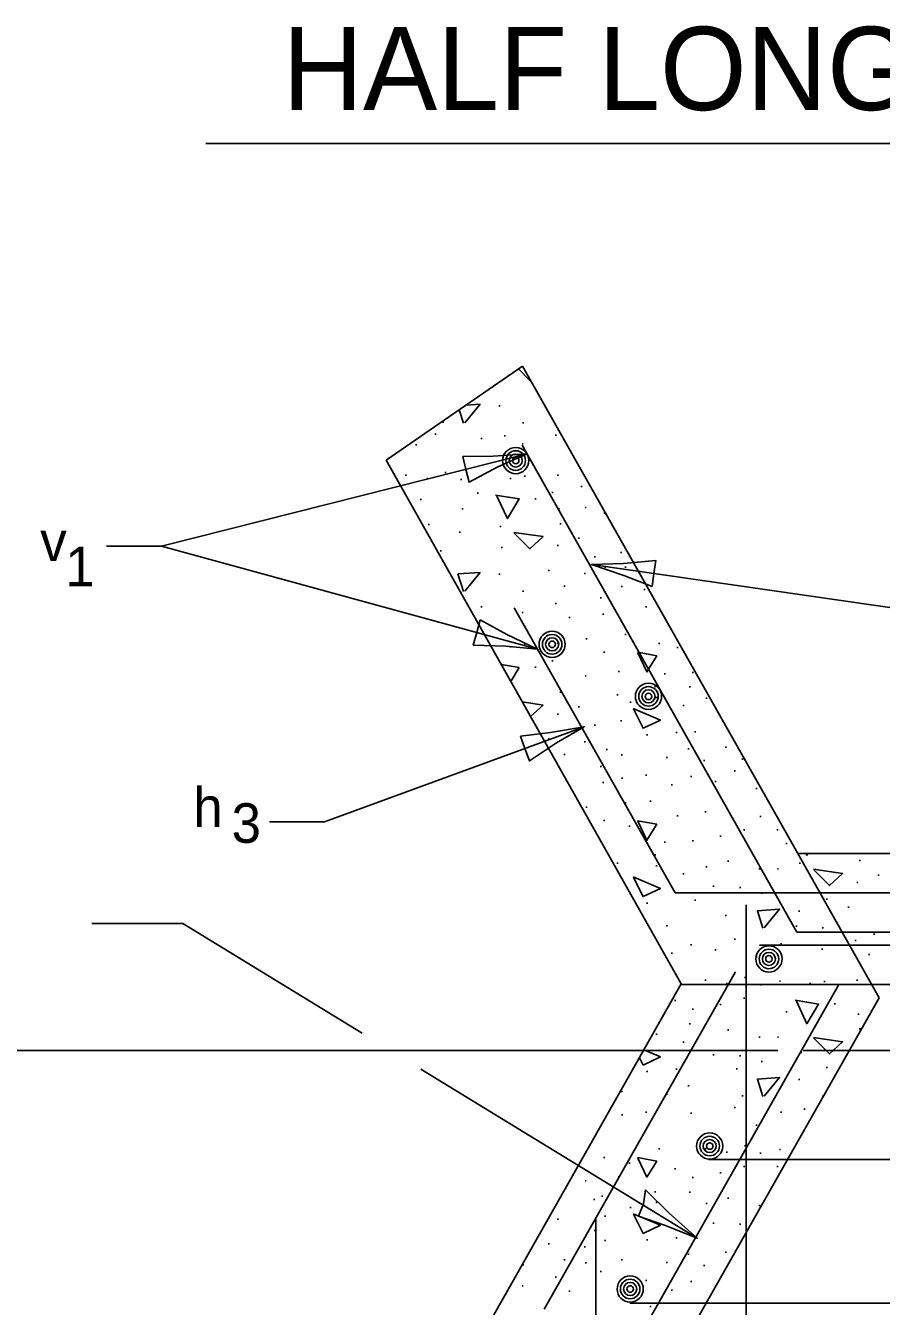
# Model space of a CAD drawing. Extents: x 2133490 to 2172050, y 2138301 to 2145980.
# Drawn here: x 2143425.8 to 2143549.1, y 2145069.8 to 2145254.4 of the extents above; entities that cross this region are included whole.
import ezdxf

# ---------------------------------------------------------------- set-up
doc = ezdxf.new("R2010")
doc.units = 0
for name, color, linetype in [('HS_Dimensions_and_Text', 7, 'Continuous'), ('HS_Pavement_Hidden', 7, 'Continuous'), ('ROW_Pr_Notes', 7, 'Continuous'), ('Topo_Ex_Bridge_Structures', 7, 'Continuous')]:
    doc.layers.add(name, color=color, linetype=linetype)

msp = doc.modelspace()

# ---------------------------------------------------------------- linework, layer by layer
at = {"layer": 'HS_Dimensions_and_Text'}
msp.add_line((2143534.19, 2145106.7), (2143416.95, 2145106.7), dxfattribs=at)
msp.add_lwpolyline([(2143515.12, 2145086.62), (2143514.81, 2145084.56), (2143514.12, 2145082.82), (2143517.84, 2145081.49), (2143522.56, 2145079.62), (2143518.51, 2145083.23)], close=True, dxfattribs=at)
at = {"layer": 'HS_Pavement_Hidden'}
for p, q in [((2143537.04, 2145135.06), (2143548.77, 2145114.26)), ((2143548.77, 2145114.26), (2143461.07, 2144959.5))]:
    msp.add_line(p, q, dxfattribs=at)
for centre, radius in [((2143496.4, 2145191.72), 1.89), ((2143496.4, 2145191.72), 1.41), ((2143496.4, 2145191.72), 0.943), ((2143496.4, 2145191.72), 0.472), ((2143501.65, 2145165.23), 1.89), ((2143501.65, 2145165.23), 1.41), ((2143501.65, 2145165.23), 0.943), ((2143501.65, 2145165.23), 0.472), ((2143515.54, 2145157.73), 1.89), ((2143515.54, 2145157.73), 1.41), ((2143515.54, 2145157.73), 0.943), ((2143515.54, 2145157.73), 0.472), ((2143532.9, 2145119.88), 1.89), ((2143532.9, 2145119.88), 1.41), ((2143532.9, 2145119.88), 0.943), ((2143532.9, 2145119.88), 0.472), ((2143524.36, 2145092.91), 1.89), ((2143524.36, 2145092.91), 1.41), ((2143524.36, 2145092.91), 0.943), ((2143524.36, 2145092.91), 0.472), ((2143512.9, 2145072.3), 1.89), ((2143512.9, 2145072.3), 1.41), ((2143512.9, 2145072.3), 0.943), ((2143512.9, 2145072.3), 0.472)]:
    msp.add_circle(centre, radius, dxfattribs=at)
at = {"layer": 'ROW_Pr_Notes'}
for p, q in [((2143451.75, 2145237.43), (2143671.75, 2145237.43)), ((2143497.4, 2145205.35), (2143477.71, 2145191.76)), ((2143497.4, 2145205.35), (2143537.04, 2145135.06)), ((2143493.99, 2145199.59), (2143494.18, 2145199.59)), ((2143485.84, 2145197.24), (2143486.03, 2145197.24)), ((2143497.39, 2145197.16), (2143497.58, 2145197.16)), ((2143481.95, 2145194), (2143482.13, 2145194)), ((2143484.74, 2145195.54), (2143484.93, 2145195.54)), ((2143491.39, 2145194.89), (2143491.58, 2145194.89)), ((2143494.76, 2145195.29), (2143494.95, 2145195.29)), ((2143497.31, 2145194.12), (2143497.5, 2145194.12)), ((2143497.33, 2145193.96), (2143536.92, 2145123.75)), ((2143502.1, 2145195.37), (2143502.28, 2145195.37)), ((2143445.36, 2145179.4), (2143498.05, 2145192.68)), ((2143477.71, 2145191.76), (2143520.27, 2145116.28)), ((2143480.49, 2145189.62), (2143480.67, 2145189.62)), ((2143483.57, 2145189.13), (2143483.76, 2145189.13)), ((2143486.2, 2145190.02), (2143486.39, 2145190.02)), ((2143488.43, 2145188.97), (2143488.62, 2145188.97)), ((2143491.23, 2145189.49), (2143491.42, 2145189.49)), ((2143495.57, 2145189.13), (2143495.76, 2145189.13)), ((2143497.64, 2145189.46), (2143497.83, 2145189.46)), ((2143502.38, 2145189.62), (2143502.57, 2145189.62)), ((2143490.87, 2145187.02), (2143491.05, 2145187.02)), ((2143501.61, 2145187.1), (2143501.8, 2145187.1)), ((2143505.79, 2145188), (2143505.97, 2145188)), ((2143482.63, 2145186.13), (2143482.82, 2145186.13)), ((2143488.64, 2145184.75), (2143488.82, 2145184.75)), ((2143499.14, 2145186.21), (2143499.33, 2145186.21)), ((2143502.54, 2145184.75), (2143502.73, 2145184.75)), ((2143506.39, 2145184.96), (2143506.58, 2145184.96)), ((2143509.1, 2145184.14), (2143509.28, 2145184.14)), ((2143483.77, 2145182.5), (2143483.96, 2145182.5)), ((2143488.27, 2145181.4), (2143488.46, 2145181.4)), ((2143494.11, 2145182.21), (2143494.3, 2145182.21)), ((2143502.75, 2145182.62), (2143502.93, 2145182.62)), ((2143437.42, 2145179.4), (2143445.36, 2145179.4)), ((2143499.56, 2145164.53), (2143445.36, 2145179.4)), ((2143494.31, 2145179.21), (2143494.5, 2145179.21)), ((2143502.38, 2145179.46), (2143502.57, 2145179.46)), ((2143505.42, 2145180.51), (2143505.61, 2145180.51)), ((2143485.51, 2145178.73), (2143485.7, 2145178.73)), ((2143507.73, 2145177.83), (2143507.92, 2145177.83)), ((2143511.49, 2145178.48), (2143511.68, 2145178.48)), ((2143501.08, 2145175.89), (2143501.27, 2145175.89)), ((2143563.84, 2145168.58), (2143507.32, 2145176.73)), ((2143509.22, 2145176.37), (2143509.41, 2145176.37)), ((2143512.14, 2145176.37), (2143512.33, 2145176.37)), ((2143493.99, 2145175.32), (2143494.18, 2145175.32)), ((2143506.27, 2145175.44), (2143506.46, 2145175.44)), ((2143497.39, 2145172.89), (2143497.58, 2145172.89)), ((2143503.35, 2145173.62), (2143503.54, 2145173.62)), ((2143508.58, 2145171.91), (2143508.77, 2145171.91)), ((2143511.61, 2145173.58), (2143511.8, 2145173.58)), ((2143514.89, 2145173.13), (2143515.08, 2145173.13)), ((2143491.39, 2145170.62), (2143491.58, 2145170.62)), ((2143496.19, 2145170.5), (2143519.37, 2145129.4)), ((2143502.1, 2145171.1), (2143502.28, 2145171.1)), ((2143515.1, 2145170.62), (2143515.29, 2145170.62)), ((2143497.31, 2145169.84), (2143497.5, 2145169.84)), ((2143504.08, 2145169.08), (2143504.27, 2145169.08)), ((2143508.93, 2145169.56), (2143509.12, 2145169.56)), ((2143512.14, 2145166.64), (2143512.33, 2145166.64)), ((2143495.57, 2145164.86), (2143495.76, 2145164.86)), ((2143497.64, 2145165.18), (2143497.83, 2145165.18)), ((2143502.38, 2145165.35), (2143502.57, 2145165.35)), ((2143506.52, 2145166.04), (2143506.7, 2145166.04)), ((2143517, 2145165.35), (2143517.19, 2145165.35)), ((2143519.64, 2145164.78), (2143519.83, 2145164.78)), ((2143501.61, 2145162.83), (2143501.8, 2145162.83)), ((2143509.06, 2145164.09), (2143509.24, 2145164.09)), ((2143499.14, 2145161.94), (2143499.33, 2145161.94)), ((2143511.16, 2145161.29), (2143511.35, 2145161.29)), ((2143517.81, 2145160.97), (2143518, 2145160.97)), ((2143521.83, 2145161.17), (2143522.02, 2145161.17)), ((2143506.39, 2145160.68), (2143506.58, 2145160.68)), ((2143516.39, 2145159.14), (2143516.58, 2145159.14)), ((2143521.38, 2145159.08), (2143521.57, 2145159.08)), ((2143502.75, 2145158.35), (2143502.93, 2145158.35)), ((2143511, 2145157.94), (2143511.19, 2145157.94)), ((2143516.6, 2145157.58), (2143516.79, 2145157.58)), ((2143523.81, 2145157.45), (2143524, 2145157.45)), ((2143502.38, 2145155.18), (2143502.57, 2145155.18)), ((2143505.42, 2145156.24), (2143505.61, 2145156.24)), ((2143512.83, 2145156.89), (2143513.02, 2145156.89)), ((2143520.49, 2145156.4), (2143520.68, 2145156.4)), ((2143468.84, 2145139.63), (2143506.27, 2145153.35)), ((2143507.73, 2145153.56), (2143507.92, 2145153.56)), ((2143511.49, 2145154.21), (2143511.68, 2145154.21)), ((2143501.08, 2145151.62), (2143501.27, 2145151.62)), ((2143515.26, 2145152.18), (2143515.45, 2145152.18)), ((2143519.48, 2145152.51), (2143519.66, 2145152.51)), ((2143522.19, 2145152.63), (2143522.38, 2145152.63)), ((2143506.27, 2145151.17), (2143506.46, 2145151.17)), ((2143509.42, 2145150.08), (2143509.61, 2145150.08)), ((2143521.22, 2145150.16), (2143521.41, 2145150.16)), ((2143526.57, 2145150.4), (2143526.76, 2145150.4)), ((2143503.35, 2145149.35), (2143503.54, 2145149.35)), ((2143511.61, 2145149.31), (2143511.8, 2145149.31)), ((2143518.1, 2145148.94), (2143518.29, 2145148.94)), ((2143523.45, 2145148.49), (2143523.64, 2145148.49)), ((2143529, 2145148.7), (2143529.19, 2145148.7)), ((2143508.58, 2145147.64), (2143508.77, 2145147.64)), ((2143511.65, 2145145.94), (2143511.84, 2145145.94)), ((2143515.1, 2145146.35), (2143515.29, 2145146.35)), ((2143521.58, 2145146.18), (2143521.77, 2145146.18)), ((2143527.91, 2145146.99), (2143528.1, 2145146.99)), ((2143508.93, 2145145.29), (2143509.12, 2145145.29)), ((2143518.79, 2145144.97), (2143518.98, 2145144.97)), ((2143525.11, 2145145.45), (2143525.3, 2145145.45)), ((2143530.99, 2145144.44), (2143531.18, 2145144.44)), ((2143512.14, 2145142.37), (2143512.33, 2145142.37)), ((2143515.74, 2145142.61), (2143515.93, 2145142.61)), ((2143506.52, 2145141.76), (2143506.7, 2145141.76)), ((2143519.64, 2145140.51), (2143519.83, 2145140.51)), ((2143523.65, 2145141.08), (2143523.84, 2145141.08)), ((2143531.6, 2145140.43), (2143531.79, 2145140.43)), ((2143460.92, 2145139.63), (2143468.84, 2145139.63)), ((2143509.06, 2145139.82), (2143509.24, 2145139.82)), ((2143512.7, 2145139.01), (2143512.89, 2145139.01)), ((2143521.83, 2145136.9), (2143522.02, 2145136.9)), ((2143525.8, 2145137.59), (2143525.99, 2145137.59)), ((2143529.25, 2145138.48), (2143529.43, 2145138.48)), ((2143534.03, 2145138.48), (2143534.22, 2145138.48)), ((2143516.39, 2145134.87), (2143516.58, 2145134.87)), ((2143517.81, 2145136.7), (2143518, 2145136.7)), ((2143535.33, 2145136.53), (2143535.52, 2145136.53)), ((2143537.04, 2145135.06), (2143770.63, 2145135.06)), ((2143511, 2145133.67), (2143511.19, 2145133.67)), ((2143516.6, 2145133.3), (2143516.79, 2145133.3)), ((2143523.81, 2145133.18), (2143524, 2145133.18)), ((2143526.94, 2145133.95), (2143527.12, 2145133.95)), ((2143537.27, 2145133.67), (2143537.46, 2145133.67)), ((2143545.91, 2145134.07), (2143546.1, 2145134.07)), ((2143520.49, 2145132.13), (2143520.68, 2145132.13)), ((2143531.43, 2145132.86), (2143531.62, 2145132.86)), ((2143534.11, 2145132.86), (2143534.3, 2145132.86)), ((2143548.59, 2145131.97), (2143548.77, 2145131.97)), ((2143519.37, 2145129.4), (2143648.96, 2145129.4)), ((2143524.83, 2145130.35), (2143525.02, 2145130.35)), ((2143528.68, 2145130.18), (2143528.87, 2145130.18)), ((2143531.8, 2145129.37), (2143531.99, 2145129.37)), ((2143545.55, 2145130.91), (2143545.73, 2145130.91)), ((2143515.26, 2145127.91), (2143515.45, 2145127.91)), ((2143522.19, 2145128.36), (2143522.38, 2145128.36)), ((2143529.63, 2145127.66), (2143529.63, 2145065.46)), ((2143541.17, 2145128.48), (2143541.35, 2145128.48)), ((2143526.57, 2145126.13), (2143526.76, 2145126.13)), ((2143537.15, 2145126.78), (2143537.34, 2145126.78)), ((2143544.25, 2145127.34), (2143544.44, 2145127.34)), ((2143435.33, 2145124.97), (2143448.43, 2145124.97)), ((2143448.43, 2145124.97), (2143474.27, 2145109.16)), ((2143518.1, 2145124.67), (2143518.29, 2145124.67)), ((2143536.79, 2145124.59), (2143536.98, 2145124.59)), ((2143540.56, 2145124.35), (2143540.75, 2145124.35)), ((2143527.91, 2145122.72), (2143528.1, 2145122.72)), ((2143534.56, 2145122.07), (2143534.75, 2145122.07)), ((2143536.92, 2145123.75), (2143614.64, 2145123.75)), ((2143545.26, 2145122.56), (2143545.45, 2145122.56)), ((2143547.98, 2145123.45), (2143548.17, 2145123.45)), ((2143518.79, 2145120.7), (2143518.98, 2145120.7)), ((2143521.58, 2145121.91), (2143521.77, 2145121.91)), ((2143525.11, 2145121.18), (2143525.3, 2145121.18)), ((2143530.99, 2145120.17), (2143531.18, 2145120.17)), ((2143531.54, 2145121.86), (2143598.91, 2145121.86)), ((2143540.48, 2145121.3), (2143540.66, 2145121.3)), ((2143547.25, 2145120.53), (2143547.44, 2145120.53)), ((2143528.08, 2145118.03), (2143500.52, 2145069.41)), ((2143523.65, 2145116.8), (2143523.84, 2145116.8)), ((2143529.37, 2145117.21), (2143529.56, 2145117.21)), ((2143534.4, 2145116.68), (2143534.58, 2145116.68)), ((2143540.8, 2145116.64), (2143540.99, 2145116.64)), ((2143545.54, 2145116.8), (2143545.73, 2145116.8)), ((2143520.27, 2145116.28), (2143440.08, 2144974.75)), ((2143542.99, 2145116.2), (2143511.99, 2145061.49)), ((2143520.27, 2145116.2), (2143759.94, 2145116.2)), ((2143526.73, 2145116.32), (2143526.92, 2145116.32)), ((2143531.6, 2145116.16), (2143531.79, 2145116.16)), ((2143538.73, 2145116.32), (2143538.92, 2145116.32)), ((2143519.27, 2145113.88), (2143519.46, 2145113.88)), ((2143525.8, 2145113.32), (2143525.99, 2145113.32)), ((2143529.25, 2145114.21), (2143529.43, 2145114.21)), ((2143542.3, 2145113.4), (2143542.49, 2145113.4)), ((2143521.83, 2145112.63), (2143522.02, 2145112.63)), ((2143535.33, 2145112.26), (2143535.52, 2145112.26)), ((2143545.71, 2145111.94), (2143545.9, 2145111.94)), ((2143516.6, 2145109.03), (2143516.79, 2145109.03)), ((2143521.38, 2145110.53), (2143521.57, 2145110.53)), ((2143526.94, 2145109.68), (2143527.12, 2145109.68)), ((2143545.91, 2145109.8), (2143546.1, 2145109.8)), ((2143520.49, 2145107.86), (2143520.68, 2145107.86)), ((2143531.43, 2145108.59), (2143531.62, 2145108.59)), ((2143534.11, 2145108.59), (2143534.3, 2145108.59)), ((2143524.83, 2145106.07), (2143525.02, 2145106.07)), ((2143528.68, 2145105.91), (2143528.87, 2145105.91)), ((2143537.48, 2145106.4), (2143537.66, 2145106.4)), ((2143537.85, 2145106.7), (2143584.79, 2145106.7)), ((2143482.74, 2145103.98), (2143522.56, 2145079.62)), ((2143515.26, 2145103.64), (2143515.45, 2145103.64)), ((2143519.48, 2145103.97), (2143519.66, 2145103.97)), ((2143528.19, 2145104.05), (2143528.38, 2145104.05)), ((2143531.8, 2145105.1), (2143531.99, 2145105.1)), ((2143541.17, 2145104.21), (2143541.35, 2145104.21)), ((2143537.15, 2145102.51), (2143537.34, 2145102.51)), ((2143511.61, 2145100.76), (2143511.8, 2145100.76)), ((2143518.1, 2145100.4), (2143518.29, 2145100.4)), ((2143521.22, 2145101.61), (2143521.41, 2145101.61)), ((2143529, 2145100.16), (2143529.19, 2145100.16)), ((2143527.91, 2145098.45), (2143528.1, 2145098.45)), ((2143537.92, 2145098.21), (2143538.11, 2145098.21)), ((2143511.65, 2145097.4), (2143511.84, 2145097.4)), ((2143515.1, 2145097.8), (2143515.29, 2145097.8)), ((2143521.58, 2145097.64), (2143521.77, 2145097.64)), ((2143534.56, 2145097.8), (2143534.75, 2145097.8)), ((2143530.99, 2145095.9), (2143531.18, 2145095.9)), ((2143517, 2145092.53), (2143517.19, 2145092.53)), ((2143523.65, 2145092.53), (2143523.84, 2145092.53)), ((2143529.37, 2145092.94), (2143529.56, 2145092.94)), ((2143534.4, 2145092.41), (2143534.58, 2145092.41)), ((2143509.06, 2145091.28), (2143509.24, 2145091.28)), ((2143524.24, 2145090.98), (2143575.9, 2145090.98)), ((2143526.73, 2145092.05), (2143526.92, 2145092.05)), ((2143531.6, 2145091.88), (2143531.79, 2145091.88)), ((2143512.7, 2145090.46), (2143512.89, 2145090.46)), ((2143519.27, 2145089.61), (2143519.46, 2145089.61)), ((2143525.8, 2145089.05), (2143525.99, 2145089.05)), ((2143529.25, 2145089.94), (2143529.43, 2145089.94)), ((2143534.03, 2145089.94), (2143534.22, 2145089.94)), ((2143506.39, 2145087.87), (2143506.58, 2145087.87)), ((2143511.16, 2145088.48), (2143511.35, 2145088.48)), ((2143521.83, 2145088.36), (2143522.02, 2145088.36)), ((2143507.61, 2145085.21), (2143507.8, 2145085.21)), ((2143508.77, 2145085.69), (2143508.96, 2145085.69)), ((2143516.39, 2145086.33), (2143516.58, 2145086.33)), ((2143521.38, 2145086.26), (2143521.57, 2145086.26)), ((2143526.94, 2145085.41), (2143527.12, 2145085.41)), ((2143512.83, 2145084.07), (2143513.02, 2145084.07)), ((2143516.6, 2145084.76), (2143516.79, 2145084.76)), ((2143523.81, 2145084.64), (2143524, 2145084.64)), ((2143531.43, 2145084.32), (2143531.62, 2145084.32)), ((2143502.38, 2145082.37), (2143502.57, 2145082.37)), ((2143507.94, 2145082.49), (2143507.94, 2144964.6)), ((2143509.22, 2145082.82), (2143509.41, 2145082.82)), ((2143524.83, 2145081.8), (2143525.02, 2145081.8)), ((2143528.68, 2145081.64), (2143528.87, 2145081.64)), ((2143507.73, 2145080.75), (2143507.92, 2145080.75)), ((2143519.48, 2145079.69), (2143519.66, 2145079.69)), ((2143522.19, 2145079.82), (2143522.38, 2145079.82)), ((2143501.08, 2145078.8), (2143501.27, 2145078.8)), ((2143506.27, 2145078.36), (2143506.46, 2145078.36)), ((2143509.22, 2145079.29), (2143509.41, 2145079.29)), ((2143515.26, 2145079.37), (2143515.45, 2145079.37)), ((2143497.39, 2145075.8), (2143497.58, 2145075.8)), ((2143503.35, 2145076.53), (2143503.54, 2145076.53)), ((2143506.43, 2145076.05), (2143506.62, 2145076.05)), ((2143511.61, 2145076.49), (2143511.8, 2145076.49)), ((2143518.1, 2145076.13), (2143518.29, 2145076.13)), ((2143521.22, 2145077.34), (2143521.41, 2145077.34)), ((2143526.57, 2145077.59), (2143526.76, 2145077.59)), ((2143502.1, 2145074.02), (2143502.28, 2145074.02)), ((2143508.58, 2145074.83), (2143508.77, 2145074.83)), ((2143523.45, 2145075.68), (2143523.64, 2145075.68)), ((2143497.31, 2145072.76), (2143497.5, 2145072.76)), ((2143511.65, 2145073.13), (2143511.84, 2145073.13)), ((2143515.1, 2145073.53), (2143515.29, 2145073.53)), ((2143518.79, 2145072.15), (2143518.98, 2145072.15)), ((2143521.58, 2145073.37), (2143521.77, 2145073.37)), ((2143504.08, 2145071.99), (2143504.27, 2145071.99)), ((2143512.85, 2145070.25), (2143564.51, 2145070.25)), ((2143515.74, 2145069.8), (2143515.93, 2145069.8))]:
    msp.add_line(p, q, dxfattribs=at)
for points in [[(2143496.8, 2145204.93), (2143498.45, 2145203.27)], [(2143498.45, 2145203.27), (2143498.53, 2145203.34)], [(2143489.06, 2145197.18), (2143491.28, 2145199.87)], [(2143491.28, 2145199.87), (2143489.25, 2145199.72)], [(2143488.26, 2145199.04), (2143488.87, 2145197.13)], [(2143504.08, 2145193.35), (2143504.17, 2145193.35)], [(2143493.69, 2145186.61), (2143495.2, 2145183.35), (2143496.9, 2145186.18), (2143493.5, 2145186.75)], [(2143496.19, 2145181.27), (2143498.45, 2145179), (2143500.34, 2145180.75), (2143496.15, 2145181.36)], [(2143491.28, 2145175.6), (2143488.07, 2145175.37)], [(2143489.06, 2145172.91), (2143491.28, 2145175.6)], [(2143488.07, 2145175.37), (2143488.87, 2145172.86)], [(2143514, 2145163.99), (2143515.32, 2145161.25), (2143516.74, 2145163.56), (2143513.97, 2145164.08)], [(2143496.9, 2145161.91), (2143494.3, 2145162.34)], [(2143495.68, 2145159.88), (2143496.9, 2145161.91)], [(2143500.34, 2145156.48), (2143497.36, 2145156.92)], [(2143498.54, 2145154.81), (2143500.34, 2145156.48)], [(2143513.38, 2145155.91), (2143514.75, 2145153.13), (2143517.26, 2145154.31), (2143513.35, 2145155.97)], [(2143504.19, 2145144.8), (2143504.27, 2145144.8)], [(2143514, 2145139.72), (2143515.32, 2145136.98), (2143516.74, 2145139.29), (2143513.97, 2145139.81)], [(2143538.24, 2145135.06), (2143538.36, 2145134.8)], [(2143538.36, 2145134.8), (2143538.52, 2145135.06)], [(2143513.38, 2145131.64), (2143514.75, 2145128.86), (2143517.26, 2145130.04), (2143513.35, 2145131.7)], [(2143539.35, 2145132.73), (2143541.62, 2145130.46), (2143543.51, 2145132.21), (2143539.31, 2145132.82)], [(2143532.22, 2145124.37), (2143534.44, 2145127.06), (2143531.23, 2145126.82), (2143532.04, 2145124.32)], [(2143536.85, 2145113.79), (2143538.36, 2145110.53), (2143540.06, 2145113.37), (2143536.66, 2145113.94)], [(2143539.35, 2145108.46), (2143541.62, 2145106.19), (2143543.51, 2145107.94), (2143539.31, 2145108.55)], [(2143514.24, 2145105.63), (2143514.75, 2145104.58)], [(2143514.75, 2145104.58), (2143517.26, 2145105.76)], [(2143517.26, 2145105.76), (2143514.89, 2145106.77)], [(2143532.22, 2145100.1), (2143534.44, 2145102.79), (2143531.23, 2145102.55), (2143532.04, 2145100.05)], [(2143540.56, 2145100.08), (2143540.73, 2145100.08)], [(2143505.9, 2145090.91), (2143505.97, 2145090.91)], [(2143514, 2145091.17), (2143515.32, 2145088.44), (2143516.74, 2145090.75), (2143513.97, 2145091.27)], [(2143502.85, 2145085.53), (2143502.93, 2145085.53)], [(2143513.38, 2145083.1), (2143514.75, 2145080.31), (2143517.26, 2145081.49), (2143513.35, 2145083.16)], [(2143525.11, 2145072.64), (2143525.18, 2145072.64)]]:
    msp.add_lwpolyline(points, dxfattribs=at)
at = {"layer": 'Topo_Ex_Bridge_Structures'}
for points in [[(2143488.76, 2145192.3), (2143489.23, 2145190.45), (2143489.69, 2145188.61), (2143493.83, 2145190.8), (2143498.05, 2145192.68), (2143493.13, 2145192.35)], [(2143516.05, 2145173.55), (2143516.33, 2145175.43), (2143516.6, 2145177.31), (2143511.94, 2145176.86), (2143507.32, 2145176.73), (2143512, 2145175.16)], [(2143491.29, 2145168.77), (2143490.78, 2145166.94), (2143490.28, 2145165.1), (2143494.96, 2145164.97), (2143499.56, 2145164.53), (2143495.11, 2145166.67)], [(2143491.29, 2145168.77), (2143490.78, 2145166.94), (2143490.28, 2145165.1), (2143494.96, 2145164.97), (2143499.56, 2145164.53), (2143495.11, 2145166.67)], [(2143497.08, 2145152.01), (2143497.73, 2145150.22), (2143498.38, 2145148.43), (2143502.27, 2145151.04), (2143506.27, 2145153.35), (2143501.41, 2145152.51)]]:
    msp.add_lwpolyline(points, close=True, dxfattribs=at)

# ---------------------------------------------------------------- texts
at = {"layer": 'HS_Dimensions_and_Text'}
msp.add_text('HALF LONG SECTION', height=12, dxfattribs=at).set_placement((2143462.8, 2145242.24))
at = {"layer": 'ROW_Pr_Notes'}
for s, p in [('v ', (2143427.88, 2145177.22)), ('1', (2143431.48, 2145173.6)), ('h ', (2143449.93, 2145138.92)), ('3', (2143455.45, 2145136.62))]:
    msp.add_text(s, height=5.7, dxfattribs=at).set_placement(p)

doc.saveas('drawing.dxf')
